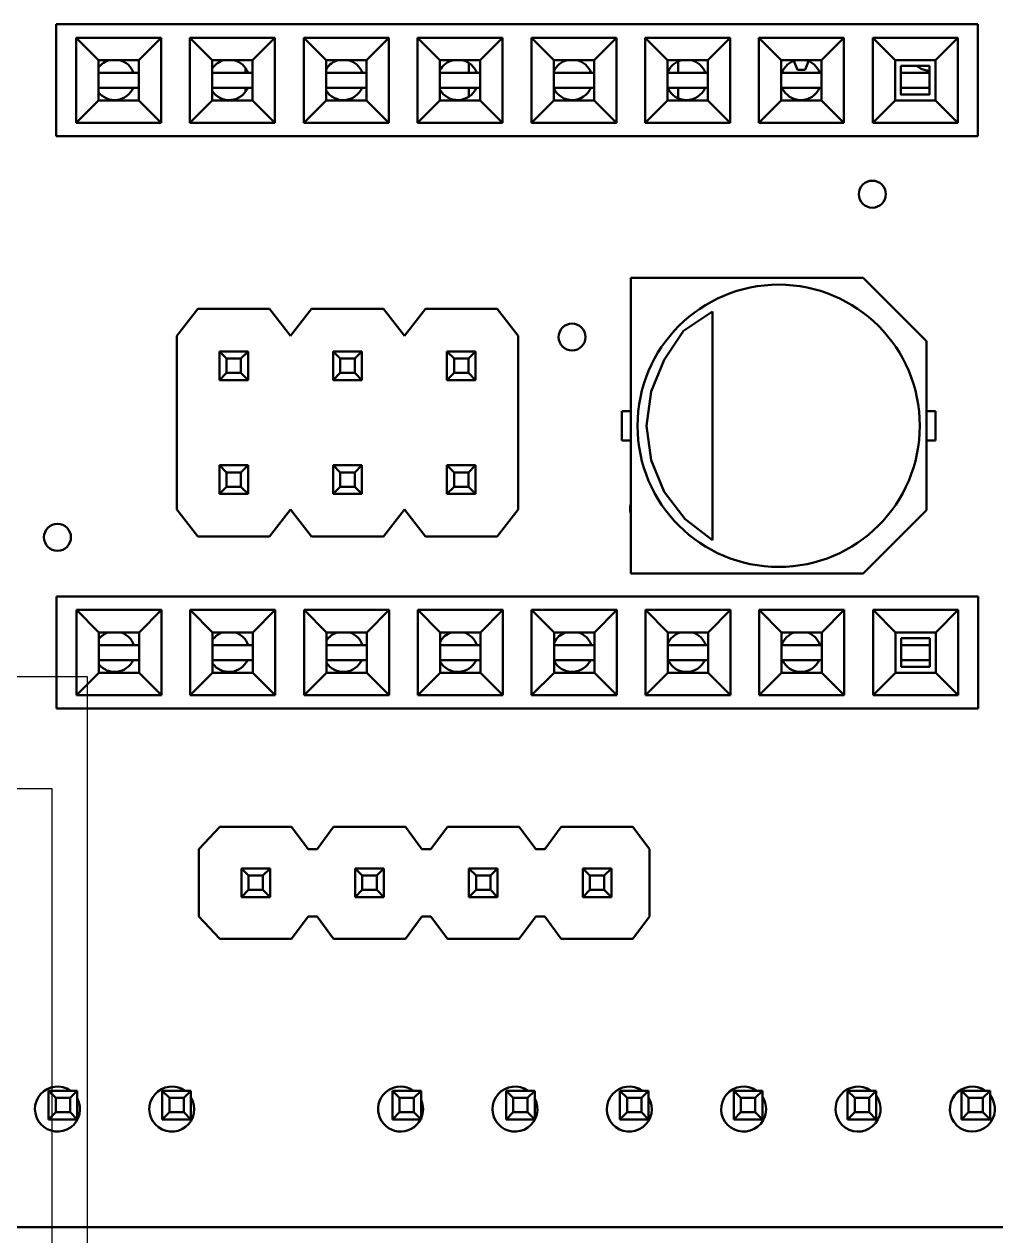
# Model space of a CAD drawing. Header units: millimetres. Extents: x 0 to 420, y 0 to 297.
# Drawn here: x 93.18 to 114.86, y 146.36 to 173.4 of the extents above; entities that cross this region are included whole.
import ezdxf

# ---------------------------------------------------------------- set-up
doc = ezdxf.new("R2010")
doc.units = ezdxf.units.MM
doc.layers.add('Sketch Geometry (ISO)', color=7, linetype='Continuous', lineweight=25)
doc.layers.add('Visible (ISO)', color=7, linetype='Continuous', lineweight=50)

msp = doc.modelspace()

# ---------------------------------------------------------------- linework, layer by layer
at = {"layer": 'Sketch Geometry (ISO)', "color": 1, "true_color": 0xff0000}
for p, q in [((90.699, 158.839), (94.585, 158.839)), ((94.585, 158.839), (94.585, 109.965))]:
    msp.add_line(p, q, dxfattribs=at)
at = {"layer": 'Sketch Geometry (ISO)', "color": 7}
for p, q in [((90.951, 156.34), (93.796, 156.34)), ((93.796, 156.34), (93.796, 109.965))]:
    msp.add_line(p, q, dxfattribs=at)
at = {"layer": 'Visible (ISO)'}
for p, q in [((93.889, 173.397), (114.459, 173.397)), ((93.889, 173.397), (93.889, 170.897)), ((114.459, 173.397), (114.459, 170.897)), ((94.335, 171.197), (94.335, 173.097)), ((94.335, 173.097), (96.233, 173.097)), ((94.834, 172.598), (94.335, 173.097)), ((95.734, 172.598), (96.233, 173.097)), ((96.233, 171.197), (96.233, 173.097)), ((96.875, 171.197), (96.875, 173.097)), ((96.875, 173.097), (98.773, 173.097)), ((97.374, 172.598), (96.875, 173.097)), ((98.274, 172.598), (98.773, 173.097)), ((98.773, 171.197), (98.773, 173.097)), ((99.415, 173.097), (101.313, 173.097)), ((99.914, 172.598), (99.415, 173.097)), ((99.415, 171.197), (99.415, 173.097)), ((100.814, 172.598), (101.313, 173.097)), ((101.313, 171.197), (101.313, 173.097)), ((101.955, 171.197), (101.955, 173.097)), ((101.955, 173.097), (103.853, 173.097)), ((102.454, 172.598), (101.955, 173.097)), ((103.354, 172.598), (103.853, 173.097)), ((103.853, 171.197), (103.853, 173.097)), ((104.495, 171.197), (104.495, 173.097)), ((104.495, 173.097), (106.393, 173.097)), ((104.994, 172.598), (104.495, 173.097)), ((105.894, 172.598), (106.393, 173.097)), ((106.393, 171.197), (106.393, 173.097)), ((107.035, 171.197), (107.035, 173.097)), ((107.035, 173.097), (108.933, 173.097)), ((107.534, 172.598), (107.035, 173.097)), ((108.434, 172.598), (108.933, 173.097)), ((108.933, 171.197), (108.933, 173.097)), ((110.074, 172.598), (109.575, 173.097)), ((109.575, 171.197), (109.575, 173.097)), ((109.575, 173.097), (111.473, 173.097)), ((110.974, 172.598), (111.473, 173.097)), ((111.473, 171.197), (111.473, 173.097)), ((112.115, 173.097), (114.013, 173.097)), ((112.614, 172.598), (112.115, 173.097)), ((112.115, 171.197), (112.115, 173.097)), ((113.514, 172.598), (114.013, 173.097)), ((114.013, 171.197), (114.013, 173.097)), ((94.834, 171.696), (94.834, 172.598)), ((94.834, 172.597), (95.734, 172.597)), ((95.734, 171.696), (95.734, 172.598)), ((97.374, 171.696), (97.374, 172.598)), ((97.374, 172.597), (98.274, 172.597)), ((98.274, 171.696), (98.274, 172.598)), ((99.914, 171.696), (99.914, 172.598)), ((99.914, 172.597), (100.814, 172.597)), ((100.814, 171.696), (100.814, 172.598)), ((102.454, 171.696), (102.454, 172.598)), ((102.454, 172.597), (103.354, 172.597)), ((103.098, 172.536), (103.098, 172.314)), ((103.354, 171.696), (103.354, 172.598)), ((104.994, 171.696), (104.994, 172.598)), ((104.994, 172.597), (105.894, 172.597)), ((105.894, 171.696), (105.894, 172.598)), ((107.534, 171.696), (107.534, 172.598)), ((107.534, 172.597), (108.434, 172.597)), ((107.772, 172.569), (107.772, 172.314)), ((108.434, 171.696), (108.434, 172.598)), ((110.074, 171.696), (110.074, 172.598)), ((110.074, 172.597), (110.974, 172.597)), ((110.436, 172.382), (110.356, 172.582)), ((110.681, 172.575), (110.603, 172.382)), ((110.974, 171.696), (110.974, 172.598)), ((112.614, 171.696), (112.614, 172.598)), ((112.614, 172.597), (113.514, 172.597)), ((113.514, 171.696), (113.514, 172.598)), ((94.834, 172.314), (95.734, 172.314)), ((97.374, 172.314), (98.274, 172.314)), ((98.118, 172.416), (98.118, 172.314)), ((99.914, 172.314), (100.814, 172.314)), ((102.454, 172.314), (103.354, 172.314)), ((104.994, 172.314), (105.894, 172.314)), ((107.534, 172.314), (108.434, 172.314)), ((110.074, 172.314), (110.974, 172.314)), ((110.603, 172.382), (110.436, 172.382)), ((112.744, 172.467), (112.744, 171.827)), ((113.384, 172.467), (112.744, 172.467)), ((112.744, 172.314), (113.384, 172.314)), ((113.384, 171.827), (113.384, 172.467)), ((94.834, 171.98), (95.734, 171.98)), ((97.374, 171.98), (98.274, 171.98)), ((98.118, 171.98), (98.118, 171.897)), ((99.914, 171.98), (100.814, 171.98)), ((102.454, 171.98), (103.354, 171.98)), ((103.098, 171.98), (103.098, 171.777)), ((104.994, 171.98), (105.894, 171.98)), ((107.534, 171.98), (108.434, 171.98)), ((107.772, 171.98), (107.772, 171.744)), ((110.074, 171.98), (110.974, 171.98)), ((112.744, 171.98), (113.384, 171.98)), ((94.834, 171.697), (95.734, 171.697)), ((97.374, 171.697), (98.274, 171.697)), ((99.914, 171.697), (100.814, 171.697)), ((102.454, 171.697), (103.354, 171.697)), ((104.994, 171.697), (105.894, 171.697)), ((107.534, 171.697), (108.434, 171.697)), ((110.074, 171.697), (110.974, 171.697)), ((112.614, 171.697), (113.514, 171.697)), ((112.744, 171.827), (113.384, 171.827)), ((94.834, 171.696), (94.335, 171.197)), ((95.734, 171.696), (96.233, 171.197)), ((97.374, 171.696), (96.875, 171.197)), ((98.274, 171.696), (98.773, 171.197)), ((99.914, 171.696), (99.415, 171.197)), ((100.814, 171.696), (101.313, 171.197)), ((102.454, 171.696), (101.955, 171.197)), ((103.354, 171.696), (103.853, 171.197)), ((104.994, 171.696), (104.495, 171.197)), ((105.894, 171.696), (106.393, 171.197)), ((107.534, 171.696), (107.035, 171.197)), ((108.434, 171.696), (108.933, 171.197)), ((110.074, 171.696), (109.575, 171.197)), ((110.974, 171.696), (111.473, 171.197)), ((112.614, 171.696), (112.115, 171.197)), ((113.514, 171.696), (114.013, 171.197)), ((94.335, 171.197), (96.233, 171.197)), ((96.875, 171.197), (98.773, 171.197)), ((99.415, 171.197), (101.313, 171.197)), ((101.955, 171.197), (103.853, 171.197)), ((104.495, 171.197), (106.393, 171.197)), ((107.035, 171.197), (108.933, 171.197)), ((109.575, 171.197), (111.473, 171.197)), ((112.115, 171.197), (114.013, 171.197)), ((93.889, 170.897), (114.459, 170.897)), ((111.901, 167.735), (106.715, 167.735)), ((106.715, 167.735), (106.715, 161.135)), ((113.315, 166.32), (111.901, 167.735)), ((97.052, 167.044), (96.582, 166.444)), ((98.652, 167.044), (97.052, 167.044)), ((99.122, 166.444), (98.652, 167.044)), ((99.592, 167.044), (99.122, 166.444)), ((101.192, 167.044), (99.592, 167.044)), ((101.662, 166.444), (101.192, 167.044)), ((102.132, 167.044), (101.662, 166.444)), ((103.732, 167.044), (102.132, 167.044)), ((104.202, 166.444), (103.732, 167.044)), ((107.892, 166.557), (108.54, 166.989)), ((108.54, 166.989), (108.54, 161.88)), ((96.582, 166.444), (96.582, 162.564)), ((104.202, 162.564), (104.202, 166.444)), ((107.46, 165.91), (107.892, 166.557)), ((113.315, 162.549), (113.315, 166.32)), ((98.172, 166.094), (97.532, 166.094)), ((97.532, 166.094), (97.692, 165.934)), ((97.532, 165.454), (97.532, 166.094)), ((98.012, 165.934), (98.172, 166.094)), ((98.172, 166.094), (98.172, 166.094)), ((98.172, 165.454), (98.172, 166.094)), ((98.172, 165.454), (98.172, 166.094)), ((100.072, 165.454), (100.072, 166.094)), ((100.072, 166.094), (100.232, 165.934)), ((100.712, 166.094), (100.072, 166.094)), ((100.552, 165.934), (100.712, 166.094)), ((100.712, 165.454), (100.712, 166.094)), ((100.712, 166.094), (100.712, 166.094)), ((100.712, 165.454), (100.712, 166.094)), ((102.612, 165.454), (102.612, 166.094)), ((102.612, 166.094), (102.772, 165.934)), ((103.252, 166.094), (102.612, 166.094)), ((103.092, 165.934), (103.252, 166.094)), ((103.252, 166.094), (103.252, 166.094)), ((103.252, 165.454), (103.252, 166.094)), ((103.252, 165.454), (103.252, 166.094)), ((98.012, 165.934), (97.692, 165.934)), ((97.692, 165.614), (97.692, 165.934)), ((98.012, 165.614), (98.012, 165.934)), ((100.232, 165.614), (100.232, 165.934)), ((100.552, 165.934), (100.232, 165.934)), ((100.552, 165.614), (100.552, 165.934)), ((102.772, 165.614), (102.772, 165.934)), ((103.092, 165.934), (102.772, 165.934)), ((103.092, 165.614), (103.092, 165.934)), ((107.166, 165.198), (107.46, 165.91)), ((97.692, 165.614), (97.532, 165.454)), ((98.012, 165.614), (97.692, 165.614)), ((98.172, 165.454), (98.012, 165.614)), ((100.232, 165.614), (100.072, 165.454)), ((100.552, 165.614), (100.232, 165.614)), ((100.712, 165.454), (100.552, 165.614)), ((102.772, 165.614), (102.612, 165.454)), ((103.092, 165.614), (102.772, 165.614)), ((103.252, 165.454), (103.092, 165.614)), ((98.172, 165.454), (97.532, 165.454)), ((98.172, 165.454), (98.172, 165.454)), ((100.712, 165.454), (100.072, 165.454)), ((100.712, 165.454), (100.712, 165.454)), ((103.252, 165.454), (102.612, 165.454)), ((103.252, 165.454), (103.252, 165.454)), ((107.065, 164.435), (107.166, 165.198)), ((106.715, 164.76), (106.515, 164.76)), ((106.515, 164.76), (106.515, 164.11)), ((113.515, 164.76), (113.315, 164.76)), ((113.515, 164.11), (113.515, 164.76)), ((107.166, 163.671), (107.065, 164.435)), ((106.515, 164.11), (106.715, 164.11)), ((113.315, 164.11), (113.515, 164.11)), ((107.46, 162.96), (107.166, 163.671)), ((97.532, 162.914), (97.532, 163.554)), ((97.532, 163.554), (97.692, 163.394)), ((98.172, 163.554), (97.532, 163.554)), ((97.692, 163.074), (97.692, 163.394)), ((98.012, 163.394), (97.692, 163.394)), ((98.012, 163.394), (98.172, 163.554)), ((98.012, 163.074), (98.012, 163.394)), ((98.172, 163.554), (98.172, 163.554)), ((98.172, 162.914), (98.172, 163.554)), ((98.172, 162.914), (98.172, 163.554)), ((100.712, 163.554), (100.072, 163.554)), ((100.072, 163.554), (100.232, 163.394)), ((100.072, 162.914), (100.072, 163.554)), ((100.552, 163.394), (100.232, 163.394)), ((100.232, 163.074), (100.232, 163.394)), ((100.552, 163.394), (100.712, 163.554)), ((100.552, 163.074), (100.552, 163.394)), ((100.712, 163.554), (100.712, 163.554)), ((100.712, 162.914), (100.712, 163.554)), ((100.712, 162.914), (100.712, 163.554)), ((103.252, 163.554), (102.612, 163.554)), ((102.612, 162.914), (102.612, 163.554)), ((102.612, 163.554), (102.772, 163.394)), ((103.092, 163.394), (102.772, 163.394)), ((102.772, 163.074), (102.772, 163.394)), ((103.092, 163.394), (103.252, 163.554)), ((103.092, 163.074), (103.092, 163.394)), ((103.252, 162.914), (103.252, 163.554)), ((103.252, 163.554), (103.252, 163.554)), ((103.252, 162.914), (103.252, 163.554)), ((97.692, 163.074), (97.532, 162.914)), ((98.012, 163.074), (97.692, 163.074)), ((98.172, 162.914), (98.012, 163.074)), ((100.232, 163.074), (100.072, 162.914)), ((100.552, 163.074), (100.232, 163.074)), ((100.712, 162.914), (100.552, 163.074)), ((102.772, 163.074), (102.612, 162.914)), ((103.092, 163.074), (102.772, 163.074)), ((103.252, 162.914), (103.092, 163.074)), ((98.172, 162.914), (97.532, 162.914)), ((98.172, 162.914), (98.172, 162.914)), ((100.712, 162.914), (100.072, 162.914)), ((100.712, 162.914), (100.712, 162.914)), ((103.252, 162.914), (102.612, 162.914)), ((103.252, 162.914), (103.252, 162.914)), ((107.929, 162.349), (107.46, 162.96)), ((96.582, 162.564), (97.052, 161.964)), ((98.652, 161.964), (99.122, 162.564)), ((99.122, 162.564), (99.592, 161.964)), ((101.192, 161.964), (101.662, 162.564)), ((101.662, 162.564), (102.132, 161.964)), ((103.732, 161.964), (104.202, 162.564)), ((111.901, 161.135), (113.315, 162.549)), ((108.54, 161.88), (107.929, 162.349)), ((97.052, 161.964), (98.652, 161.964)), ((99.592, 161.964), (101.192, 161.964)), ((102.132, 161.964), (103.732, 161.964)), ((106.715, 161.135), (111.901, 161.135)), ((93.896, 160.624), (114.466, 160.624)), ((93.896, 160.624), (93.896, 158.124)), ((114.466, 160.624), (114.466, 158.124)), ((94.342, 158.424), (94.342, 160.324)), ((94.342, 160.324), (96.24, 160.324)), ((94.841, 159.825), (94.342, 160.324)), ((95.741, 159.825), (96.24, 160.324)), ((96.24, 158.424), (96.24, 160.324)), ((96.882, 158.424), (96.882, 160.324)), ((96.882, 160.324), (98.78, 160.324)), ((97.381, 159.825), (96.882, 160.324)), ((98.281, 159.825), (98.78, 160.324)), ((98.78, 158.424), (98.78, 160.324)), ((99.422, 158.424), (99.422, 160.324)), ((99.422, 160.324), (101.32, 160.324)), ((99.921, 159.825), (99.422, 160.324)), ((100.821, 159.825), (101.32, 160.324)), ((101.32, 158.424), (101.32, 160.324)), ((101.962, 158.424), (101.962, 160.324)), ((101.962, 160.324), (103.86, 160.324)), ((102.461, 159.825), (101.962, 160.324)), ((103.361, 159.825), (103.86, 160.324)), ((103.86, 158.424), (103.86, 160.324)), ((104.502, 158.424), (104.502, 160.324)), ((104.502, 160.324), (106.4, 160.324)), ((105.001, 159.825), (104.502, 160.324)), ((105.901, 159.825), (106.4, 160.324)), ((106.4, 158.424), (106.4, 160.324)), ((107.042, 158.424), (107.042, 160.324)), ((107.042, 160.324), (108.94, 160.324)), ((107.541, 159.825), (107.042, 160.324)), ((108.441, 159.825), (108.94, 160.324)), ((108.94, 158.424), (108.94, 160.324)), ((109.582, 158.424), (109.582, 160.324)), ((109.582, 160.324), (111.48, 160.324)), ((110.081, 159.825), (109.582, 160.324)), ((110.981, 159.825), (111.48, 160.324)), ((111.48, 158.424), (111.48, 160.324)), ((112.122, 158.424), (112.122, 160.324)), ((112.122, 160.324), (114.02, 160.324)), ((112.621, 159.825), (112.122, 160.324)), ((113.521, 159.825), (114.02, 160.324)), ((114.02, 158.424), (114.02, 160.324)), ((94.841, 158.923), (94.841, 159.825)), ((94.841, 159.824), (95.741, 159.824)), ((95.741, 158.923), (95.741, 159.825)), ((97.381, 158.923), (97.381, 159.825)), ((97.381, 159.824), (98.281, 159.824)), ((98.281, 158.923), (98.281, 159.825)), ((99.921, 158.923), (99.921, 159.825)), ((99.921, 159.824), (100.821, 159.824)), ((100.821, 158.923), (100.821, 159.825)), ((102.461, 158.923), (102.461, 159.825)), ((102.461, 159.824), (103.361, 159.824)), ((103.361, 158.923), (103.361, 159.825)), ((105.001, 158.923), (105.001, 159.825)), ((105.001, 159.824), (105.901, 159.824)), ((105.901, 158.923), (105.901, 159.825)), ((107.541, 158.923), (107.541, 159.825)), ((107.541, 159.824), (108.441, 159.824)), ((108.441, 158.923), (108.441, 159.825)), ((110.081, 158.923), (110.081, 159.825)), ((110.081, 159.824), (110.981, 159.824)), ((110.981, 158.923), (110.981, 159.825)), ((112.621, 158.923), (112.621, 159.825)), ((112.621, 159.824), (113.521, 159.824)), ((113.521, 158.923), (113.521, 159.825)), ((94.841, 159.541), (95.741, 159.541)), ((97.381, 159.541), (98.281, 159.541)), ((99.921, 159.541), (100.821, 159.541)), ((102.461, 159.541), (103.361, 159.541)), ((105.001, 159.541), (105.901, 159.541)), ((107.541, 159.541), (108.441, 159.541)), ((110.081, 159.541), (110.981, 159.541)), ((113.391, 159.694), (112.751, 159.694)), ((112.751, 159.694), (112.751, 159.054)), ((112.751, 159.541), (113.391, 159.541)), ((113.391, 159.054), (113.391, 159.694)), ((94.841, 159.207), (95.741, 159.207)), ((97.381, 159.207), (98.281, 159.207)), ((99.921, 159.207), (100.821, 159.207)), ((102.461, 159.207), (103.361, 159.207)), ((105.001, 159.207), (105.901, 159.207)), ((107.541, 159.207), (108.441, 159.207)), ((110.081, 159.207), (110.981, 159.207)), ((112.751, 159.207), (113.391, 159.207)), ((112.751, 159.054), (113.391, 159.054)), ((94.841, 158.923), (94.342, 158.424)), ((94.841, 158.924), (95.741, 158.924)), ((95.741, 158.923), (96.24, 158.424)), ((97.381, 158.923), (96.882, 158.424)), ((97.381, 158.924), (98.281, 158.924)), ((98.281, 158.923), (98.78, 158.424)), ((99.921, 158.923), (99.422, 158.424)), ((99.921, 158.924), (100.821, 158.924)), ((100.821, 158.923), (101.32, 158.424)), ((102.461, 158.923), (101.962, 158.424)), ((102.461, 158.924), (103.361, 158.924)), ((103.361, 158.923), (103.86, 158.424)), ((105.001, 158.923), (104.502, 158.424)), ((105.001, 158.924), (105.901, 158.924)), ((105.901, 158.923), (106.4, 158.424)), ((107.541, 158.923), (107.042, 158.424)), ((107.541, 158.924), (108.441, 158.924)), ((108.441, 158.923), (108.94, 158.424)), ((110.081, 158.923), (109.582, 158.424)), ((110.081, 158.924), (110.981, 158.924)), ((110.981, 158.923), (111.48, 158.424)), ((112.621, 158.923), (112.122, 158.424)), ((112.621, 158.924), (113.521, 158.924)), ((113.521, 158.923), (114.02, 158.424)), ((94.342, 158.424), (96.24, 158.424)), ((96.882, 158.424), (98.78, 158.424)), ((99.422, 158.424), (101.32, 158.424)), ((101.962, 158.424), (103.86, 158.424)), ((104.502, 158.424), (106.4, 158.424)), ((107.042, 158.424), (108.94, 158.424)), ((109.582, 158.424), (111.48, 158.424)), ((112.122, 158.424), (114.02, 158.424)), ((93.896, 158.124), (114.466, 158.124)), ((97.073, 154.985), (97.543, 155.485)), ((97.543, 155.485), (99.143, 155.485)), ((99.143, 155.485), (99.513, 154.985)), ((99.713, 154.985), (100.083, 155.485)), ((100.083, 155.485), (101.683, 155.485)), ((101.683, 155.485), (102.053, 154.985)), ((102.253, 154.985), (102.623, 155.485)), ((102.623, 155.485), (104.223, 155.485)), ((104.223, 155.485), (104.593, 154.985)), ((104.793, 154.985), (105.163, 155.485)), ((105.163, 155.485), (106.763, 155.485)), ((106.763, 155.485), (107.133, 154.985)), ((97.073, 154.985), (97.073, 153.485)), ((99.713, 154.985), (99.513, 154.985)), ((102.253, 154.985), (102.053, 154.985)), ((104.793, 154.985), (104.593, 154.985)), ((107.133, 154.985), (107.133, 153.485)), ((98.023, 153.915), (98.023, 154.555)), ((98.663, 154.555), (98.023, 154.555)), ((98.183, 154.395), (98.023, 154.555)), ((98.503, 154.395), (98.183, 154.395)), ((98.183, 154.075), (98.183, 154.395)), ((98.663, 154.555), (98.503, 154.395)), ((98.503, 154.075), (98.503, 154.395)), ((98.663, 153.915), (98.663, 154.555)), ((100.563, 153.915), (100.563, 154.555)), ((101.203, 154.555), (100.563, 154.555)), ((100.723, 154.395), (100.563, 154.555)), ((101.043, 154.395), (100.723, 154.395)), ((100.723, 154.075), (100.723, 154.395)), ((101.203, 154.555), (101.043, 154.395)), ((101.043, 154.075), (101.043, 154.395)), ((101.203, 153.915), (101.203, 154.555)), ((103.103, 153.915), (103.103, 154.555)), ((103.743, 154.555), (103.103, 154.555)), ((103.263, 154.395), (103.103, 154.555)), ((103.583, 154.395), (103.263, 154.395)), ((103.263, 154.075), (103.263, 154.395)), ((103.743, 154.555), (103.583, 154.395)), ((103.583, 154.075), (103.583, 154.395)), ((103.743, 153.915), (103.743, 154.555)), ((105.643, 153.915), (105.643, 154.555)), ((106.283, 154.555), (105.643, 154.555)), ((105.803, 154.395), (105.643, 154.555)), ((106.123, 154.395), (105.803, 154.395)), ((105.803, 154.075), (105.803, 154.395)), ((106.283, 154.555), (106.123, 154.395)), ((106.123, 154.075), (106.123, 154.395)), ((106.283, 153.915), (106.283, 154.555)), ((98.023, 153.915), (98.183, 154.075)), ((98.663, 153.915), (98.023, 153.915)), ((98.503, 154.075), (98.183, 154.075)), ((98.503, 154.075), (98.663, 153.915)), ((100.563, 153.915), (100.723, 154.075)), ((101.203, 153.915), (100.563, 153.915)), ((101.043, 154.075), (100.723, 154.075)), ((101.043, 154.075), (101.203, 153.915)), ((103.103, 153.915), (103.263, 154.075)), ((103.743, 153.915), (103.103, 153.915)), ((103.583, 154.075), (103.263, 154.075)), ((103.583, 154.075), (103.743, 153.915)), ((105.643, 153.915), (105.803, 154.075)), ((106.283, 153.915), (105.643, 153.915)), ((106.123, 154.075), (105.803, 154.075)), ((106.123, 154.075), (106.283, 153.915)), ((97.073, 153.485), (97.543, 152.985)), ((99.143, 152.985), (99.513, 153.485)), ((99.713, 153.485), (99.513, 153.485)), ((100.083, 152.985), (99.713, 153.485)), ((102.053, 153.485), (101.683, 152.985)), ((102.253, 153.485), (102.053, 153.485)), ((102.623, 152.985), (102.253, 153.485)), ((104.593, 153.485), (104.223, 152.985)), ((104.793, 153.485), (104.593, 153.485)), ((105.163, 152.985), (104.793, 153.485)), ((107.133, 153.485), (106.763, 152.985)), ((97.543, 152.985), (99.143, 152.985)), ((101.683, 152.985), (100.083, 152.985)), ((104.223, 152.985), (102.623, 152.985)), ((106.763, 152.985), (105.163, 152.985)), ((93.879, 149.436), (93.719, 149.596)), ((93.719, 148.956), (93.719, 149.596)), ((93.719, 149.596), (94.359, 149.596)), ((94.359, 149.596), (94.199, 149.436)), ((94.359, 148.956), (94.359, 149.596)), ((96.419, 149.436), (96.259, 149.596)), ((96.259, 148.956), (96.259, 149.596)), ((96.259, 149.596), (96.899, 149.596)), ((96.899, 149.596), (96.739, 149.436)), ((96.899, 148.956), (96.899, 149.596)), ((101.393, 149.596), (102.033, 149.596)), ((101.553, 149.436), (101.393, 149.596)), ((101.393, 148.956), (101.393, 149.596)), ((102.033, 149.596), (101.873, 149.436)), ((102.033, 148.956), (102.033, 149.596)), ((104.093, 149.436), (103.933, 149.596)), ((103.933, 148.956), (103.933, 149.596)), ((103.933, 149.596), (104.573, 149.596)), ((104.573, 149.596), (104.413, 149.436)), ((104.573, 148.956), (104.573, 149.596)), ((106.633, 149.436), (106.473, 149.596)), ((106.473, 148.956), (106.473, 149.596)), ((106.473, 149.596), (107.113, 149.596)), ((107.113, 149.596), (106.953, 149.436)), ((107.113, 148.956), (107.113, 149.596)), ((109.173, 149.436), (109.013, 149.596)), ((109.013, 148.956), (109.013, 149.596)), ((109.013, 149.596), (109.653, 149.596)), ((109.653, 149.596), (109.493, 149.436)), ((109.653, 148.956), (109.653, 149.596)), ((111.713, 149.436), (111.553, 149.596)), ((111.553, 148.956), (111.553, 149.596)), ((111.553, 149.596), (112.193, 149.596)), ((112.193, 149.596), (112.033, 149.436)), ((112.193, 148.956), (112.193, 149.596)), ((114.093, 149.596), (114.733, 149.596)), ((114.253, 149.436), (114.093, 149.596)), ((114.093, 148.956), (114.093, 149.596)), ((114.733, 149.596), (114.573, 149.436)), ((114.733, 148.956), (114.733, 149.596)), ((93.879, 149.436), (94.199, 149.436)), ((93.879, 149.116), (93.879, 149.436)), ((94.199, 149.116), (94.199, 149.436)), ((96.419, 149.436), (96.739, 149.436)), ((96.419, 149.116), (96.419, 149.436)), ((96.739, 149.116), (96.739, 149.436)), ((101.553, 149.436), (101.873, 149.436)), ((101.553, 149.116), (101.553, 149.436)), ((101.873, 149.116), (101.873, 149.436)), ((104.093, 149.116), (104.093, 149.436)), ((104.093, 149.436), (104.413, 149.436)), ((104.413, 149.116), (104.413, 149.436)), ((106.633, 149.436), (106.953, 149.436)), ((106.633, 149.116), (106.633, 149.436)), ((106.953, 149.116), (106.953, 149.436)), ((109.173, 149.436), (109.493, 149.436)), ((109.173, 149.116), (109.173, 149.436)), ((109.493, 149.116), (109.493, 149.436)), ((111.713, 149.436), (112.033, 149.436)), ((111.713, 149.116), (111.713, 149.436)), ((112.033, 149.116), (112.033, 149.436)), ((114.253, 149.436), (114.573, 149.436)), ((114.253, 149.116), (114.253, 149.436)), ((114.573, 149.116), (114.573, 149.436)), ((93.719, 148.956), (93.879, 149.116)), ((93.879, 149.116), (94.199, 149.116)), ((94.199, 149.116), (94.359, 148.956)), ((96.259, 148.956), (96.419, 149.116)), ((96.419, 149.116), (96.739, 149.116)), ((96.739, 149.116), (96.899, 148.956)), ((101.393, 148.956), (101.553, 149.116)), ((101.553, 149.116), (101.873, 149.116)), ((101.873, 149.116), (102.033, 148.956)), ((103.933, 148.956), (104.093, 149.116)), ((104.093, 149.116), (104.413, 149.116)), ((104.413, 149.116), (104.573, 148.956)), ((106.473, 148.956), (106.633, 149.116)), ((106.633, 149.116), (106.953, 149.116)), ((106.953, 149.116), (107.113, 148.956)), ((109.013, 148.956), (109.173, 149.116)), ((109.173, 149.116), (109.493, 149.116)), ((109.493, 149.116), (109.653, 148.956)), ((111.553, 148.956), (111.713, 149.116)), ((111.713, 149.116), (112.033, 149.116)), ((112.033, 149.116), (112.193, 148.956)), ((114.093, 148.956), (114.253, 149.116)), ((114.253, 149.116), (114.573, 149.116)), ((114.573, 149.116), (114.733, 148.956)), ((93.719, 148.956), (94.359, 148.956)), ((96.259, 148.956), (96.899, 148.956)), ((101.393, 148.956), (102.033, 148.956)), ((103.933, 148.956), (104.573, 148.956)), ((106.473, 148.956), (107.113, 148.956)), ((109.013, 148.956), (109.653, 148.956)), ((111.553, 148.956), (112.193, 148.956)), ((114.093, 148.956), (114.733, 148.956)), ((61.648, 146.548), (165.503, 146.548))]:
    msp.add_line(p, q, dxfattribs=at)
for centre, radius in [((112.105, 169.604), 0.301), ((110.015, 164.435), 3.15), ((105.405, 166.414), 0.301), ((93.919, 161.947), 0.301)]:
    msp.add_circle(centre, radius, dxfattribs=at)
for centre, radius, start, end in [((95.195, 172.156), 0.452, 103.0862, 142.9482), ((95.195, 172.156), 0.452, 20.3311, 76.9138), ((97.748, 172.156), 0.452, 103.0862, 145.6449), ((97.748, 172.156), 0.452, 20.3311, 76.9138), ((100.3, 172.156), 0.452, 103.0862, 148.5418), ((100.3, 172.156), 0.452, 20.3311, 76.9138), ((102.852, 172.156), 0.452, 103.0862, 151.7011), ((102.852, 172.156), 0.452, 20.3311, 76.9138), ((105.405, 172.156), 0.452, 103.0862, 155.2237), ((105.405, 172.156), 0.452, 20.3311, 76.9138), ((107.957, 172.156), 0.452, 103.0862, 159.2955), ((107.957, 172.156), 0.452, 20.3311, 76.9138), ((110.51, 172.156), 0.452, 103.0862, 159.6689), ((110.51, 172.156), 0.452, 20.3311, 76.9138), ((95.195, 172.156), 0.452, 217.0518, 337.0705), ((97.748, 172.156), 0.452, 214.3551, 337.0705), ((100.3, 172.156), 0.452, 211.4582, 337.0705), ((102.852, 172.156), 0.452, 208.2989, 337.0705), ((105.405, 172.156), 0.452, 204.7763, 337.0705), ((107.957, 172.156), 0.452, 202.9295, 337.0705), ((110.51, 172.156), 0.452, 202.9295, 337.0705), ((113.062, 172.156), 0.452, 225.3422, 226.7783), ((113.062, 172.156), 0.452, 313.2217, 315.43), ((107, 162.585), 0.301, 160.9783, 199.0217), ((95.195, 159.394), 0.452, 108.1869, 141.5003), ((95.195, 159.394), 0.452, 18.8721, 71.8131), ((97.748, 159.394), 0.452, 108.1869, 144.1034), ((97.748, 159.394), 0.452, 18.8721, 71.8131), ((100.3, 159.394), 0.452, 108.1869, 146.8814), ((100.3, 159.394), 0.452, 18.8721, 71.8131), ((102.852, 159.394), 0.452, 108.1869, 149.8835), ((102.852, 159.394), 0.452, 18.8721, 71.8131), ((105.405, 159.394), 0.452, 108.1869, 153.1855), ((105.405, 159.394), 0.452, 18.8721, 71.8131), ((107.957, 159.394), 0.452, 108.1869, 156.9168), ((107.957, 159.394), 0.452, 18.8721, 71.8131), ((110.51, 159.394), 0.452, 108.1869, 161.1279), ((110.51, 159.394), 0.452, 18.8721, 71.8131), ((95.195, 159.394), 0.452, 218.4997, 335.5697), ((97.748, 159.394), 0.452, 215.8966, 335.5697), ((100.3, 159.394), 0.452, 213.1186, 335.5697), ((102.852, 159.394), 0.452, 210.1165, 335.5697), ((105.405, 159.394), 0.452, 206.8145, 335.5697), ((107.957, 159.394), 0.452, 204.4303, 335.5697), ((110.51, 159.394), 0.452, 204.4303, 335.5697), ((113.062, 159.394), 0.452, 226.5761, 228.8245), ((113.062, 159.394), 0.452, 311.1755, 316.7084), ((93.919, 149.185), 0.502, 54.9109, 28.8134), ((96.471, 149.185), 0.502, 54.9109, 31.6275), ((101.576, 149.185), 0.502, 54.9109, 332.9019), ((104.129, 149.185), 0.502, 54.9109, 27.7931), ((106.681, 149.185), 0.502, 54.9109, 30.6926), ((109.233, 149.185), 0.502, 54.9109, 33.3635), ((111.786, 149.185), 0.502, 54.9109, 35.8572), ((114.338, 149.185), 0.502, 54.9109, 38.2089), ((101.576, 149.185), 0.502, 335.4166, 24.5834)]:
    msp.add_arc(centre, radius, start, end, dxfattribs=at)
msp.add_open_spline([(113.384, 172.358), (113.377, 172.358), (113.353, 172.359), (113.313, 172.365), (113.264, 172.377), (113.217, 172.394), (113.173, 172.416), (113.133, 172.441), (113.109, 172.459), (113.099, 172.467)], degree=3, knots=[0.0376117, 0.0376117, 0.0376117, 0.0376117, 0.0633956, 0.1251573, 0.1856495, 0.2459767, 0.3061084, 0.3673506, 0.4156611, 0.4156611, 0.4156611, 0.4156611], dxfattribs=at)

doc.saveas('drawing.dxf')
